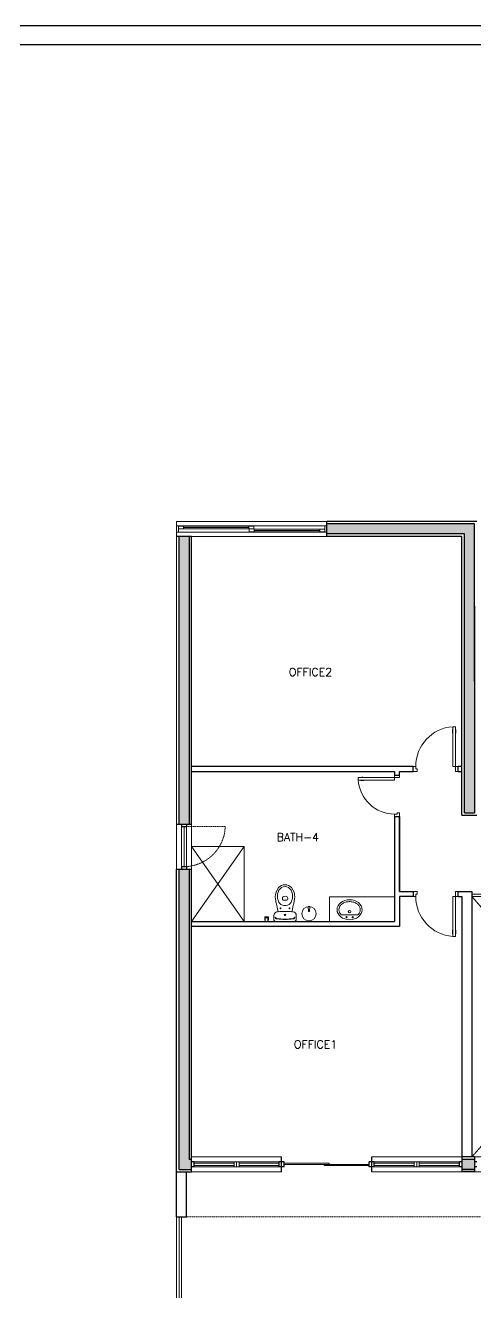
# Model space of a CAD drawing. Header units: inches. Extents: x 437 to 8681, y 26 to 3302.
# Drawn here: x 6922 to 7282, y 2289 to 3302 of the extents above; entities that cross this region are included whole.
import ezdxf
from ezdxf.enums import TextEntityAlignment as Align

# ---------------------------------------------------------------- set-up
doc = ezdxf.new("R2010")
doc.units = ezdxf.units.IN
doc.header["$MEASUREMENT"] = 0
doc.linetypes.add('HIDDEN2', pattern=[0.1875, 0.125, -0.0625])
for name, color, linetype, lineweight in [('BALCONY RAILING', 3, 'Continuous', 0), ('DOOR', 2, 'Continuous', 0), ('EQUIPMENT', 3, 'Continuous', 0), ('FIXTURE', 3, 'Continuous', 0), ('MOBILIARIO', 3, 'Continuous', 0), ('RAILING', 142, 'Continuous', 5), ('TEXTURE', 8, 'Continuous', 0), ('WALLS', 4, 'Continuous', 30), ('WINDOW', 1, 'Continuous', 0), ('WINDOW FRAME', 3, 'Continuous', 9)]:
    doc.layers.add(name, color=color, linetype=linetype, lineweight=lineweight)
doc.layers.add('TEXT', color=7, linetype='Continuous')
doc.styles.add('ROMAND-0.1', font='romand.shx', dxfattribs={"height": 6.4})

# ---------------------------------------------------------------- blocks, each defined once
blk = doc.blocks.new('Bes_1')
at = {"color": 0, "linetype": 'ByBlock', "lineweight": -2}
blk.add_line((4, -6.7), (4, 6.7), dxfattribs=at)
for centre, radius in [((2, 2.5), 0.5), ((6.5, 0), 1), ((2, -2.5), 0.5)]:
    blk.add_circle(centre, radius, dxfattribs=at)
blk.add_ellipse((8, 0), major_axis=(0, -10), ratio=0.8, dxfattribs=at)
for points, knots in [([(8, -8.5), (8.6, -8.5), (9.2, -8.4), (10.5, -7.9), (11.2, -7.5), (12.4, -6.3), (13, -5.6), (13.8, -3.9), (14.2, -2.9), (14.5, -0.9), (14.5, 0.1), (14.3, 2.2), (14.1, 3.2), (13.3, 5), (12.8, 5.8), (11.7, 7.1), (11, 7.6), (9.6, 8.3), (8.9, 8.5), (7.5, 8.5), (6.8, 8.4), (5.4, 7.8), (4.7, 7.4), (4.1, 6.7), (4, 6.7), (4, 6.7)], [0, 0, 0, 0, 0.296897, 0.296897, 0.648223, 0.648223, 0.99955, 0.99955, 1.350876, 1.350876, 1.702203, 1.702203, 2.053529, 2.053529, 2.404856, 2.404856, 2.756182, 2.756182, 3.107509, 3.107509, 3.458835, 3.458835, 3.810162, 3.810162, 3.828614, 3.828614, 3.828614, 3.828614]), ([(4, -6.7), (4.5, -7.2), (5.2, -7.7), (6.5, -8.3), (7.2, -8.5), (7.9, -8.5), (8, -8.5), (8, -8.5)], [5.5961674, 5.5961674, 5.5961674, 5.5961674, 5.9181207, 5.9181207, 6.2694472, 6.2694472, 6.2831853, 6.2831853, 6.2831853, 6.2831853])]:
    blk.add_open_spline(points, degree=3, knots=knots, dxfattribs=at)
blk = doc.blocks.new('pi')
at = {"layer": 'MOBILIARIO'}
for points in [[(116.047, 87.805), (116.047, 87.805), (116.004, 87.875), (116, 87.882), (115.996, 87.889), (115.898, 87.828), (115.95, 87.745), (115.95, 87.745)], [(115.92, 87.823), (115.99, 87.866), (115.99, 87.866)], [(115.957, 87.749), (115.957, 87.749), (115.92, 87.809)], [(116.057, 87.758), (115.997, 87.856), (115.927, 87.813), (115.987, 87.715), (116.057, 87.758)], [(115.948, 87.763), (115.955, 87.767)], [(115.95, 87.759), (115.95, 87.759), (115.948, 87.763), (115.95, 87.759), (115.953, 87.756), (115.959, 87.76)], [(116.004, 87.86), (116.04, 87.801)], [(116.034, 87.811), (116.034, 87.811), (116.036, 87.808), (116.034, 87.811), (116.032, 87.815), (116.025, 87.81)], [(116.036, 87.808), (116.029, 87.804)], [(116.036, 87.808), (116.04, 87.801), (116.04, 87.801)]]:
    blk.add_lwpolyline(points, dxfattribs=at)
for centre, radius, start, end in [((115.938, 87.815), 0.0196, 155.8113, 199.217), ((115.95, 87.753), 0.0079, 270.1843, 333.3536), ((115.993, 87.854), 0.0125, 30.4443, 101.0029), ((116.04, 87.809), 0.00862, 273.3883, 330.2552)]:
    blk.add_arc(centre, radius, start, end, dxfattribs=at)
blk = doc.blocks.new('bas')
at = {"layer": 'MOBILIARIO'}
for points in [[(116.425, 87.672), (116.416, 87.686), (116.389, 87.666), (116.398, 87.654)], [(116.58, 87.454), (116.553, 87.435), (116.506, 87.517), (116.518, 87.525), (116.58, 87.454)]]:
    blk.add_lwpolyline(points, dxfattribs=at)
blk.add_circle((116.489, 87.554), 0.135, dxfattribs=at)
blk = doc.blocks.new('vvv')
for p, q in [((320.633, 362.192), (320.622, 362.192)), ((320.633, 362.192), (320.644, 362.192)), ((320.585, 361.809), (320.585, 361.829)), ((320.681, 361.809), (320.681, 361.829))]:
    blk.add_line(p, q)
blk.add_lwpolyline([(320.47, 361.874, -0.0164), (320.511, 362.052, -0.014244), (320.487, 362.056, -0.379899), (320.43, 362.12), (320.43, 362.192, -0.414214), (320.47, 362.232), (320.633, 362.232), (320.795, 362.232, -0.414214), (320.835, 362.192), (320.835, 362.12, -0.379899), (320.779, 362.056, -0.014244), (320.755, 362.052, -0.0164), (320.796, 361.874, -0.034533), (320.808, 361.792, -0.180901), (320.751, 361.619, -0.210568), (320.633, 361.567, -0.210568), (320.515, 361.619, -0.180901), (320.458, 361.792, -0.034533)], format="xyb", close=True)
for centre, radius in [((320.633, 362.11), 0.0135), ((320.633, 362.11), 0.0135), ((320.553, 361.992), 0.0075), ((320.713, 361.992), 0.0075)]:
    blk.add_circle(centre, radius)
for centre, radius, start, end in [((320.493, 362.143), 0.04, 96.2719, 180), ((320.493, 362.136), 0.04, 96.2141, 169.7572), ((320.633, 361.031), 1.154, 90.0008, 97.203), ((320.633, 361.034), 1.157, 90.0008, 97.1409), ((320.633, 361.034), 1.157, 82.8591, 89.9992), ((320.633, 361.031), 1.154, 82.797, 89.9992), ((320.772, 362.143), 0.04, 0, 83.7281), ((320.773, 362.136), 0.04, 10.2428, 83.7859), ((320.745, 361.764), 0.25, 152.5973, 168.3805), ((320.633, 363.451), 1.404, 264.9986, 270), ((320.626, 361.826), 0.116, 96.2419, 152.5973), ((320.633, 361.762), 0.18, 90, 96.2419), ((320.633, 363.451), 1.404, 270, 275.0014), ((320.633, 361.762), 0.18, 83.7581, 90), ((320.64, 361.826), 0.116, 27.4027, 83.7581), ((320.521, 361.764), 0.25, 11.6195, 27.4027), ((320.712, 361.771), 0.216, 168.3805, 209.1161), ((320.633, 361.727), 0.126, 209.1161, 270), ((320.6, 361.829), 0.015, 96.6492, 180), ((320.615, 361.809), 0.03, 180, 233.1301), ((320.633, 361.833), 0.06, 233.1301, 270), ((320.633, 361.546), 0.3, 90, 96.6492), ((320.633, 361.546), 0.3, 83.3508, 90), ((320.633, 361.833), 0.06, 270, 306.8699), ((320.633, 361.727), 0.126, 270, 330.8839), ((320.666, 361.829), 0.015, 0, 83.3508), ((320.651, 361.809), 0.03, 306.8699, 0), ((320.554, 361.771), 0.216, 330.8839, 11.6195)]:
    blk.add_arc(centre, radius, start, end)

msp = doc.modelspace()

# ---------------------------------------------------------------- hatches: boundary and pattern name
at = {"layer": 'TEXTURE'}
h = msp.add_hatch(dxfattribs=at)
h.set_pattern_fill('AR-CONC', color=8, scale=0.49)
h.set_pattern_definition([(50, (4203.2357, -710.9268), (3.5145749, -0.3074855), [0.3675, -4.0425]), (355, (4203.2357, -710.9268), (-0.6798815, 3.6857415), [0.294, -3.234]), (100.4514, (4203.5285, -710.9524), (2.834696, 3.3782538), [0.312327, -3.4355963]), (46.1842, (4203.2357, -709.947), (5.229481, -0.811043), [0.55125, -6.06375]), (96.6356, (4203.6715, -710.0144), (4.579847, 4.7731776), [0.4684904, -5.153394]), (351.1842, (4203.2357, -709.947), (4.5798435, 4.773181), [0.441, -4.851]), (21, (4203.7257, -710.1918), (2.9248446, -1.9728326), [0.3675, -4.0425]), (326, (4203.7257, -710.1918), (1.192245, 3.5532352), [0.294, -3.234]), (71.4514, (4203.9694, -710.3562), (4.117091, 1.5803994), [0.312327, -3.4355963]), (37.5, (4203.2357, -710.9268), (0.0595833, 1.6311799), [0, -3.1948, 0, -3.283, 0, -3.24625]), (7.5, (4203.2357, -710.9268), (1.28904073, 1.9326174), [0, -1.8718, 0, -3.1213, 0, -1.23725]), (327.5, (4202.143, -710.9268), (2.61572994, -0.11051887), [0, -1.225, 0, -3.822, 0, -5.0715]), (317.5, (4201.653, -710.9268), (2.8576122, 0.4905144), [0, -1.5925, 0, -2.5382, 0, -3.6015])])
h.paths.add_polyline_path([(7281.04725, 2672.95018), (7273.04725, 2672.95018), (7273.04725, 2895.67626), (7281.04725, 2895.67626)])
h.paths.add_polyline_path([(7281.04725, 2895.67626), (7163.04725, 2895.67626), (7163.04725, 2903.67626), (7281.04725, 2903.67626)])
h = msp.add_hatch(dxfattribs=at)
h.set_pattern_fill('AR-CONC', color=8, scale=0.49)
h.set_pattern_definition([(50, (4293.2357, 1522.0732), (3.514575, -0.3074855), [0.3675, -4.0425]), (355, (4293.2357, 1522.0732), (-0.6798815, 3.6857415), [0.294, -3.234]), (100.4514, (4293.5285, 1522.0476), (2.834696, 3.3782538), [0.312327, -3.4355963]), (46.1842, (4293.2357, 1523.053), (5.229481, -0.811043), [0.55125, -6.06375]), (96.6356, (4293.6715, 1522.9856), (4.579847, 4.7731776), [0.46849, -5.153394]), (351.1842, (4293.2357, 1523.053), (4.5798435, 4.773181), [0.441, -4.851]), (21, (4293.7257, 1522.8082), (2.9248446, -1.9728326), [0.3675, -4.0425]), (326, (4293.7257, 1522.8082), (1.192245, 3.5532352), [0.294, -3.234]), (71.4514, (4293.9694, 1522.6438), (4.117091, 1.5803994), [0.312327, -3.4355963]), (37.5, (4293.2357, 1522.0732), (0.0595833, 1.6311799), [0, -3.1948, 0, -3.283, 0, -3.24625]), (7.5, (4293.2357, 1522.0732), (1.2890407, 1.9326174), [0, -1.8718, 0, -3.1213, 0, -1.23725]), (327.5, (4292.143, 1522.0732), (2.61572994, -0.11051887), [0, -1.225, 0, -3.822, 0, -5.0715]), (317.5, (4291.653, 1522.0732), (2.8576122, 0.4905144), [0, -1.5925, 0, -2.5382, 0, -3.6015])])
h.paths.add_polyline_path([(7045.04725, 2395.95018), (7055.04725, 2395.95018), (7055.04725, 2387.95018), (7045.04725, 2387.95018)])
h.paths.add_polyline_path([(7045.04725, 2627.67626), (7053.04725, 2627.67626), (7053.04725, 2395.95018), (7045.04725, 2395.95018)])
h.paths.add_polyline_path([(7271.04725, 2395.95018), (7281.04725, 2395.95018), (7281.04725, 2387.95018), (7271.04725, 2387.95018)])
h.paths.add_polyline_path([(7053.04725, 2893.67626), (7045.04725, 2893.67626), (7045.04725, 2663.67626), (7053.04725, 2663.67626)])

# ---------------------------------------------------------------- linework, layer by layer
for points in [[(5124.86863, 3302.11012), (8681.04843, 3302.11012), (8681.04843, 26.02199), (5124.86863, 26.02199)], [(8659.74765, 41.48839), (8659.74765, 3286.64372), (5146.1694, 3286.64372), (5146.1694, 41.48839)]]:
    msp.add_lwpolyline(points, close=True)
at = {"layer": 'BALCONY RAILING'}
for p, q in [((7045.04725, 1945.95018), (7045.04725, 2349.95018)), ((7047.04725, 2349.95018), (7047.04725, 1947.95018)), ((7043.04725, 1943.95018), (7043.04725, 2337.95018))]:
    msp.add_line(p, q, dxfattribs=at)
msp.add_lwpolyline([(7929.04725, 2325.95018), (7929.04725, 2150.2366), (7577.04725, 2150.2366), (7577.04725, 2325.95018), (7383.04725, 2325.95018), (7383.04725, 1943.95018), (7043.04725, 1943.95018), (7043.04725, 2349.95018)], dxfattribs=at)
at = {"layer": 'DOOR'}
for p, q in [((7263.47368, 2737.65563), (7263.47368, 2738.58791)), ((7263.5617, 2738.58791), (7263.47368, 2738.58791)), ((7263.5617, 2737.65563), (7263.47368, 2737.65563)), ((7263.81195, 2739.58159), (7263.5617, 2739.58159)), ((7263.5617, 2736.66195), (7263.5617, 2739.58159)), ((7263.81195, 2736.66195), (7263.5617, 2736.66195)), ((7263.81195, 2736.66195), (7263.81195, 2739.58159)), ((7265.9296, 2736.66195), (7265.9296, 2739.58159)), ((7265.9296, 2739.58159), (7266.17985, 2739.58159)), ((7265.9296, 2736.66195), (7266.17985, 2736.66195)), ((7266.17985, 2736.66195), (7266.17985, 2739.58159)), ((7266.17985, 2738.58791), (7266.26787, 2738.58791)), ((7266.17985, 2737.65563), (7266.26787, 2737.65563)), ((7266.26787, 2737.65563), (7266.26787, 2738.58791)), ((7232.04725, 2709.95018), (7234.16489, 2709.95018)), ((7232.04725, 2705.95018), (7232.04725, 2709.95018)), ((7232.04725, 2705.95018), (7235.22372, 2705.95018)), ((7234.16489, 2708.06783), (7234.16489, 2710.45018)), ((7234.16489, 2708.06783), (7234.16489, 2710.18547)), ((7235.22372, 2708.06783), (7234.16489, 2708.06783)), ((7235.22372, 2708.06783), (7234.16489, 2708.06783)), ((7235.22372, 2705.95018), (7235.22372, 2708.06783)), ((7235.22372, 2705.95018), (7235.22372, 2708.06783)), ((7265.9296, 2705.95018), (7265.9296, 2709.95018)), ((7265.9296, 2709.95018), (7268.04725, 2709.95018)), ((7265.9296, 2705.95018), (7268.04725, 2705.95018)), ((7268.04725, 2705.95018), (7268.04725, 2709.95018)), ((7190.15966, 2701.009), (7190.15966, 2701.2384)), ((7192.83599, 2701.2384), (7190.15966, 2701.2384)), ((7192.83599, 2701.009), (7190.15966, 2701.009)), ((7192.83599, 2699.06783), (7190.15966, 2699.06783)), ((7190.15966, 2699.06783), (7190.15966, 2698.83843)), ((7192.83599, 2698.83843), (7190.15966, 2698.83843)), ((7191.92512, 2701.31908), (7191.07053, 2701.31908)), ((7191.07053, 2701.2384), (7191.07053, 2701.31908)), ((7191.07053, 2698.83843), (7191.07053, 2698.75775)), ((7191.92512, 2698.75775), (7191.07053, 2698.75775)), ((7191.92512, 2701.2384), (7191.92512, 2701.31908)), ((7191.92512, 2698.83843), (7191.92512, 2698.75775)), ((7192.83599, 2701.009), (7192.83599, 2701.2384)), ((7192.83599, 2699.06783), (7192.83599, 2698.83843)), ((7221.32179, 2701.009), (7217.19679, 2701.009)), ((7217.32179, 2701.009), (7217.32179, 2702.95018)), ((7221.32179, 2702.95018), (7217.32179, 2702.95018)), ((7221.32179, 2701.009), (7221.32179, 2702.95018)), ((7219.38061, 2671.89136), (7217.19679, 2671.89136)), ((7217.32179, 2669.95018), (7217.32179, 2671.89136)), ((7221.32179, 2669.95018), (7217.32179, 2669.95018)), ((7221.32179, 2672.86194), (7219.38061, 2672.86194)), ((7219.38061, 2672.86194), (7219.38061, 2671.89136)), ((7221.32179, 2669.95018), (7221.32179, 2672.86194)), ((7232.04725, 2609.95018), (7235.22372, 2609.95018)), ((7232.04725, 2609.95018), (7232.04725, 2605.95018)), ((7232.04725, 2605.95018), (7234.16489, 2605.95018)), ((7234.16489, 2607.83253), (7234.16489, 2605.71489)), ((7235.22372, 2607.83253), (7234.16489, 2607.83253)), ((7234.16489, 2607.83253), (7234.16489, 2605.45018)), ((7235.22372, 2607.83253), (7234.16489, 2607.83253)), ((7235.22372, 2609.95018), (7235.22372, 2607.83253)), ((7235.22372, 2609.95018), (7235.22372, 2607.83253)), ((7265.9296, 2609.95018), (7265.9296, 2605.95018)), ((7265.9296, 2609.95018), (7268.04725, 2609.95018)), ((7265.9296, 2605.95018), (7268.04725, 2605.95018)), ((7268.04725, 2609.95018), (7268.04725, 2605.95018)), ((7263.5617, 2578.24473), (7263.47368, 2578.24473)), ((7263.47368, 2578.24473), (7263.47368, 2577.31244)), ((7263.5617, 2577.31244), (7263.47368, 2577.31244)), ((7263.5617, 2579.23841), (7263.5617, 2576.31877)), ((7263.81195, 2579.23841), (7263.5617, 2579.23841)), ((7263.81195, 2576.31877), (7263.5617, 2576.31877)), ((7263.81195, 2579.23841), (7263.81195, 2576.31877)), ((7265.9296, 2579.23841), (7265.9296, 2576.31877)), ((7265.9296, 2579.23841), (7266.17985, 2579.23841)), ((7265.9296, 2576.31877), (7266.17985, 2576.31877)), ((7266.17985, 2579.23841), (7266.17985, 2576.31877)), ((7266.17985, 2578.24473), (7266.26787, 2578.24473)), ((7266.17985, 2577.31244), (7266.26787, 2577.31244)), ((7266.26787, 2578.24473), (7266.26787, 2577.31244))]:
    msp.add_line(p, q, dxfattribs=at)
for points in [[(7265.9296, 2709.95018), (7265.9296, 2741.71489), (7263.81195, 2741.71489), (7263.81195, 2709.95018)], [(7217.32179, 2701.009), (7188.20414, 2701.009), (7188.20414, 2699.06783), (7217.32179, 2699.06783)], [(7265.9296, 2605.95018), (7265.9296, 2574.18547), (7263.81195, 2574.18547), (7263.81195, 2605.95018)], [(7129.04725, 2392.95018), (7165.04725, 2392.95018), (7165.04725, 2391.95018), (7129.04725, 2391.95018)], [(7197.04725, 2391.95018), (7161.04725, 2391.95018), (7161.04725, 2390.95018), (7197.04725, 2390.95018)]]:
    msp.add_lwpolyline(points, close=True, dxfattribs=at)
for centre, radius, start, end in [((7266.00523, 2709.95018), 31.84034, 93.94986802, 180), ((7217.32179, 2701.07833), 29.18697, 183.94986802, 270), ((7266.00523, 2605.95018), 31.84034, 180, 266.05013198)]:
    msp.add_arc(centre, radius, start, end, dxfattribs=at)
at = {"layer": 'FIXTURE'}
for p, q in [((7097.04725, 2585.95018), (7055.04725, 2645.95018)), ((7097.04725, 2645.95018), (7055.04725, 2585.95018)), ((7097.04725, 2585.95018), (7097.04725, 2645.95018)), ((7165.32179, 2605.67626), (7165.32179, 2585.95018)), ((7217.32179, 2605.67626), (7165.32179, 2605.67626))]:
    msp.add_line(p, q, dxfattribs=at)
msp.add_lwpolyline([(7055.04725, 2645.95018), (7097.04725, 2645.95018)], dxfattribs=at)
at = {"layer": 'RAILING', "color": 3}
for p, q in [((7463.04725, 2608.01173), (7279.04725, 2608.01173)), ((7461.04725, 2605.95018), (7279.04725, 2605.95018))]:
    msp.add_line(p, q, dxfattribs=at)
at = {"layer": 'WALLS'}
for p, q in [((7283.04725, 2905.67626), (7163.04725, 2905.67626)), ((7163.04725, 2893.67626), (7163.04725, 2905.67626)), ((7281.04725, 2903.67626), (7163.04725, 2903.67626)), ((7281.04725, 2777.95018), (7281.04725, 2903.67626)), ((7045.04725, 2663.95018), (7045.04725, 2893.67626)), ((7053.04725, 2893.67626), (7053.04725, 2663.95018)), ((7055.04725, 2663.95018), (7055.04725, 2893.67626)), ((7273.04725, 2895.67626), (7163.04725, 2895.67626)), ((7271.04725, 2893.67626), (7163.04725, 2893.67626)), ((7271.04725, 2670.95018), (7271.04725, 2893.67626)), ((7271.04725, 2693.46634), (7271.04725, 2893.67626)), ((7273.04725, 2672.95018), (7273.04725, 2895.67626)), ((7281.04725, 2837.95018), (7281.04725, 2672.95018)), ((7232.04725, 2709.95018), (7055.04725, 2709.95018)), ((7055.04725, 2705.95018), (7217.32179, 2705.95018)), ((7217.32179, 2705.95018), (7217.32179, 2702.95018)), ((7221.32179, 2702.95018), (7221.32179, 2705.95018)), ((7221.32179, 2705.95018), (7232.04725, 2705.95018)), ((7221.32179, 2702.95018), (7221.32179, 2705.95018)), ((7232.04725, 2705.95018), (7232.04725, 2709.95018)), ((7268.04725, 2705.95018), (7268.04725, 2709.95018)), ((7271.04725, 2709.95018), (7268.04725, 2709.95018)), ((7268.04725, 2705.95018), (7271.04725, 2705.95018)), ((7217.32179, 2702.95018), (7221.32179, 2702.95018)), ((7043.04725, 2663.95018), (7055.04725, 2663.95018)), ((7047.04725, 2663.95018), (7047.04725, 2661.95018)), ((7051.04725, 2663.95018), (7051.04725, 2661.95018)), ((7217.32179, 2669.95018), (7217.32179, 2585.95018)), ((7217.32179, 2669.95018), (7221.32179, 2669.95018)), ((7221.32179, 2609.95018), (7221.32179, 2669.95018)), ((7221.32179, 2669.95018), (7221.32179, 2609.95018)), ((7271.04725, 2670.95018), (7283.04725, 2670.95018)), ((7273.04725, 2672.95018), (7281.04725, 2672.95018)), ((7047.04725, 2661.95018), (7051.04725, 2661.95018)), ((7043.04725, 2385.95018), (7043.04725, 2627.95018)), ((7043.04725, 2627.95018), (7055.04725, 2627.95018)), ((7045.04725, 2387.95018), (7045.04725, 2627.95018)), ((7047.04725, 2629.95018), (7047.04725, 2627.95018)), ((7047.04725, 2629.95018), (7051.04725, 2629.95018)), ((7051.04725, 2629.95018), (7051.04725, 2627.95018)), ((7053.04725, 2627.95018), (7053.04725, 2395.95018)), ((7055.04725, 2397.95018), (7055.04725, 2627.95018)), ((7221.32179, 2609.95018), (7232.04725, 2609.95018)), ((7232.04725, 2609.95018), (7232.04725, 2605.95018)), ((7268.04725, 2605.95018), (7268.04725, 2609.95018)), ((7268.04725, 2609.95018), (7279.04725, 2609.95018)), ((7268.04725, 2605.95018), (7271.04725, 2605.95018)), ((7271.04725, 2605.95018), (7271.04725, 2397.95018)), ((7279.04725, 2609.95018), (7279.04725, 2397.95018)), ((7055.04725, 2585.95018), (7217.32179, 2585.95018)), ((7055.04725, 2395.95018), (7053.04725, 2395.95018)), ((7055.04725, 2385.95018), (7055.04725, 2397.95018)), ((7057.04725, 2389.95018), (7057.04725, 2393.95018)), ((7125.04725, 2389.95018), (7125.04725, 2393.95018)), ((7129.04725, 2393.95018), (7125.04725, 2393.95018)), ((7129.04725, 2389.95018), (7125.04725, 2389.95018)), ((7127.04725, 2385.95018), (7127.04725, 2397.95018)), ((7127.04725, 2389.95018), (7127.04725, 2393.95018)), ((7129.04725, 2389.95018), (7129.04725, 2393.95018)), ((7197.04725, 2389.95018), (7197.04725, 2393.95018)), ((7201.04725, 2393.95018), (7197.04725, 2393.95018)), ((7201.04725, 2389.95018), (7197.04725, 2389.95018)), ((7199.04725, 2389.95018), (7199.04725, 2393.95018)), ((7201.04725, 2389.95018), (7201.04725, 2393.95018)), ((7269.04725, 2389.95018), (7269.04725, 2393.95018)), ((7271.04725, 2393.95018), (7269.04725, 2393.95018)), ((7271.04725, 2389.95018), (7269.04725, 2389.95018)), ((7281.04725, 2397.95018), (7271.04725, 2397.95018)), ((7271.04725, 2397.95018), (7271.04725, 2385.95018)), ((7281.04725, 2395.95018), (7271.04725, 2395.95018)), ((7283.04725, 2393.95018), (7281.04725, 2393.95018)), ((7283.04725, 2389.95018), (7281.04725, 2389.95018)), ((7043.04725, 2385.95018), (7055.04725, 2385.95018)), ((7043.04725, 2349.95018), (7043.04725, 2385.95018)), ((7045.04725, 2387.95018), (7055.04725, 2387.95018)), ((7051.04725, 2349.95018), (7051.04725, 2385.95018)), ((7281.04725, 2387.95018), (7271.04725, 2387.95018)), ((7271.04725, 2387.95018), (7281.04725, 2387.95018)), ((7281.04725, 2385.95018), (7271.04725, 2385.95018))]:
    msp.add_line(p, q, dxfattribs=at)
at = {"layer": 'WALLS', "linetype": 'HIDDEN2'}
for p, q in [((7279.04725, 2397.95018), (7461.04725, 2605.95018)), ((7279.04725, 2605.95018), (7461.04725, 2397.95018))]:
    msp.add_line(p, q, dxfattribs=at)
at = {"layer": 'WALLS', "color": 1, "linetype": 'HIDDEN2', "lineweight": 5}
msp.add_line((7625.04725, 2349.95018), (7051.04725, 2349.95018), dxfattribs=at)
at = {"layer": 'WALLS', "lineweight": 5}
for points in [[(7163.04725, 2905.67626), (7043.04725, 2905.67626), (7043.04725, 2663.67626)], [(7163.04725, 2893.67626), (7055.04725, 2893.67626)], [(7043.04725, 2663.95018), (7043.04725, 2627.95018)], [(7055.04725, 2663.95018), (7055.04725, 2627.95018)], [(7055.04725, 2397.95018), (7127.04725, 2397.95018)], [(7199.04725, 2397.95018), (7271.04725, 2397.95018)], [(7281.04725, 2397.95018), (7461.04725, 2397.95018)], [(7055.04725, 2385.95018), (7127.04725, 2385.95018)], [(7199.04725, 2385.95018), (7271.04725, 2385.95018)], [(7281.04725, 2385.95018), (7461.04725, 2385.95018)]]:
    msp.add_lwpolyline(points, dxfattribs=at)
at = {"layer": 'WALLS'}
for points in [[(7055.04725, 2893.67626), (7043.04725, 2893.67626)], [(7232.04725, 2605.95018), (7221.32179, 2605.95018), (7221.32179, 2581.95018), (7055.04725, 2581.95018)], [(7057.04725, 2393.95018), (7055.04725, 2393.95018)], [(7057.04725, 2389.95018), (7055.04725, 2389.95018)], [(7199.04725, 2385.95018), (7199.04725, 2397.95018)], [(7281.04725, 2397.95018), (7281.04725, 2385.95018)], [(7043.04725, 2349.95018), (7051.04725, 2349.95018)]]:
    msp.add_lwpolyline(points, dxfattribs=at)
at = {"layer": 'WINDOW'}
for p, q in [((7048.59843, 2900.95579), (7100.88189, 2900.95579)), ((7048.59843, 2899.8928), (7100.88189, 2899.8928)), ((7157.49607, 2899.49909), (7105.2126, 2899.49909)), ((7105.2126, 2898.4361), (7157.49607, 2898.4361))]:
    msp.add_line(p, q, dxfattribs=at)
at = {"layer": 'WINDOW', "lineweight": 0}
for p, q in [((7049.04725, 2661.95018), (7049.04725, 2629.95018)), ((7089.04725, 2392.95018), (7057.04725, 2392.95018)), ((7089.04725, 2390.95018), (7057.04725, 2390.95018)), ((7125.04725, 2392.95018), (7093.04725, 2392.95018)), ((7125.04725, 2390.95018), (7093.04725, 2390.95018)), ((7233.04725, 2392.95018), (7201.04725, 2392.95018)), ((7233.04725, 2390.95018), (7201.04725, 2390.95018)), ((7269.04725, 2392.95018), (7237.04725, 2392.95018)), ((7269.04725, 2390.95018), (7237.04725, 2390.95018))]:
    msp.add_line(p, q, dxfattribs=at)
at = {"layer": 'WINDOW', "linetype": 'HIDDEN2'}
msp.add_line((7049.04725, 2661.95018), (7081.9636, 2661.95018), dxfattribs=at)
msp.add_arc((7049.04725, 2662.87966), 32.92948, 270, 358.38253582, dxfattribs=at)
at = {"layer": 'WINDOW FRAME'}
for p, q in [((7044.62205, 2902.13689), (7043.04725, 2902.13689)), ((7043.04725, 2897.21563), (7043.04725, 2902.13689)), ((7043.04725, 2897.21563), (7044.62205, 2897.21563)), ((7044.62205, 2897.21563), (7044.62205, 2902.13689)), ((7161.47244, 2902.13689), (7044.62205, 2902.13689)), ((7048.59843, 2902.01878), (7044.62205, 2902.01878)), ((7044.62205, 2899.8928), (7048.59843, 2899.8928)), ((7044.62205, 2897.21563), (7161.47244, 2897.21563)), ((7048.59843, 2902.01878), (7048.59843, 2899.8928)), ((7100.88189, 2902.01878), (7048.59843, 2902.01878)), ((7048.59843, 2899.8928), (7048.59843, 2902.01878)), ((7100.88189, 2899.8928), (7100.88189, 2902.01878)), ((7104.85827, 2902.01878), (7100.88189, 2902.01878)), ((7101.23622, 2899.69594), (7101.23622, 2897.37311)), ((7101.23622, 2897.37311), (7101.23622, 2899.49909)), ((7101.23622, 2897.37311), (7105.2126, 2897.37311)), ((7104.85827, 2902.01878), (7104.85827, 2899.8928)), ((7104.85827, 2899.69594), (7104.85827, 2902.01878)), ((7105.2126, 2899.49909), (7105.2126, 2897.37311)), ((7105.2126, 2897.37311), (7157.49607, 2897.37311)), ((7157.49607, 2897.37311), (7157.49607, 2899.49909)), ((7157.49607, 2899.49909), (7157.49607, 2897.37311)), ((7161.47244, 2899.49909), (7157.49607, 2899.49909)), ((7157.49607, 2897.37311), (7161.47244, 2897.37311)), ((7163.04725, 2902.13689), (7161.47244, 2902.13689)), ((7161.47244, 2902.13689), (7161.47244, 2897.21563)), ((7161.47244, 2897.21563), (7163.04725, 2897.21563)), ((7163.04725, 2897.21563), (7163.04725, 2902.13689)), ((7047.04725, 2661.95018), (7047.04725, 2629.95018)), ((7051.04725, 2661.95018), (7051.04725, 2629.95018)), ((7089.04725, 2393.95018), (7057.04725, 2393.95018)), ((7089.04725, 2389.95018), (7057.04725, 2389.95018)), ((7089.04725, 2389.95018), (7089.04725, 2393.95018)), ((7093.04725, 2393.95018), (7089.04725, 2393.95018)), ((7093.04725, 2389.95018), (7089.04725, 2389.95018)), ((7091.04725, 2389.95018), (7091.04725, 2393.95018)), ((7093.04725, 2389.95018), (7093.04725, 2393.95018)), ((7125.04725, 2393.95018), (7093.04725, 2393.95018)), ((7125.04725, 2389.95018), (7093.04725, 2389.95018)), ((7233.04725, 2393.95018), (7201.04725, 2393.95018)), ((7233.04725, 2389.95018), (7201.04725, 2389.95018)), ((7233.04725, 2389.95018), (7233.04725, 2393.95018)), ((7237.04725, 2393.95018), (7233.04725, 2393.95018)), ((7237.04725, 2389.95018), (7233.04725, 2389.95018)), ((7235.04725, 2389.95018), (7235.04725, 2393.95018)), ((7237.04725, 2389.95018), (7237.04725, 2393.95018)), ((7269.04725, 2393.95018), (7237.04725, 2393.95018)), ((7269.04725, 2389.95018), (7237.04725, 2389.95018))]:
    msp.add_line(p, q, dxfattribs=at)
msp.add_lwpolyline([(7100.88189, 2902.01878), (7100.88189, 2899.69594), (7105.2126, 2899.69594), (7105.2126, 2897.37311)], dxfattribs=at)

# ---------------------------------------------------------------- block references
at = {"layer": 'EQUIPMENT'}
for name, p, xscale, yscale, zscale, rotation in [('vvv', (21342.17016, 18642.28825), 44.32616085626238, 44.32616085626238, 44.32616085626238, 179.9999999999923), ('bas', (13330.43043, 2765.58581), 42.43605840474922, 42.43605840474922, 42.43605840474922, 144.6768633013021), ('pi', (3363.24401, 2239.55377), 25.90222352658499, 25.90222352658499, 25.90222352658499, 328.1782153131883)]:
    msp.add_blockref(name, p, dxfattribs=dict(at, xscale=xscale, yscale=yscale, zscale=zscale, rotation=rotation))
at = {"layer": 'FIXTURE', "xscale": -1, "rotation": 270}
msp.add_blockref('Bes_1', (7181.32179, 2587.45018), dxfattribs=at)

# ---------------------------------------------------------------- texts
at = {"layer": 'TEXT', "style": 'ROMAND-0.1'}
for s, p in [('OFFICE2', (7132.78445, 2785.39266)), ('OFFICE1', (7136.84067, 2487.8646))]:
    msp.add_text(s, height=6.4, dxfattribs=at).set_placement(p, align=Align.MIDDLE_LEFT)
msp.add_text('BATH-4', height=6.4, dxfattribs=at).set_placement((7139.9769, 2653.44648), align=Align.MIDDLE_CENTER)

doc.saveas('drawing.dxf')
